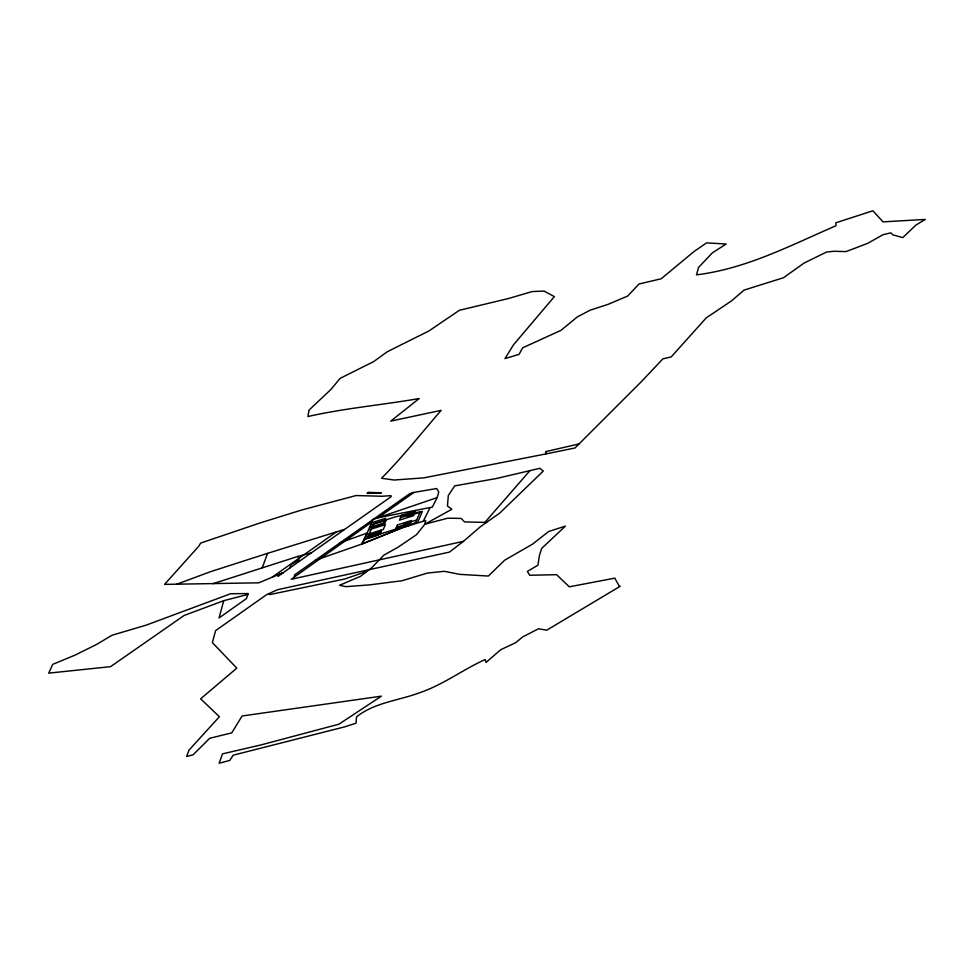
<?xml version="1.0" encoding="UTF-8"?>
<svg xmlns="http://www.w3.org/2000/svg" width="974" height="974" viewBox="0 0 974 974"><rect width="100%" height="100%" fill="white"/><g stroke="black" fill="none" stroke-linecap="round" stroke-linejoin="round"><path stroke-width="1.46" d="M294.063 578.678L294.55 574.916L409.068 494.11L412.44 492.674L436.596 488.534L438.775 491.955L437.156 497.604L432.322 507.101L378.119 517.73L372.202 519.873L371.922 521.954L291.202 579.274L463.49 541.325L480.523 526.593L499.735 513.103L543.309 471.026L539.839 468.324L496.07 478.587L454.7 485.868L448.296 495.523L447.456 505.969L451.826 509.244L424.908 524.17L416.47 534.702L398.086 547.205L383.926 555.095L371.8 567.623L360.526 576.316L339.585 585.264L345.94 586.652L369.316 584.911L401.872 580.784L427.343 573.077L444.254 571.312L459.704 574.356L488.364 576.048L504.69 560.172L532.559 544.137L548.666 531.5L565.419 526.106L541.654 548.435L539.352 555.752L537.928 565.188L527.384 571.409L529.71 575.269L556.556 574.684L569.352 586.823L614.777 578.13L619.135 585.995L620.146 586.299L546.779 630.154L538.379 628.827L522.758 636.874L515.757 642.633L500.673 649.755L486.05 662.43L485.186 659.532C462.674 669.698 442.683 685.087 419.015 692.952C398.244 700.659 374.333 702.607 356.545 716.864L355.997 723.219L344.321 726.945L233.127 755.203L229.84 760.426L219.113 763.214L222.486 753.864L260.959 744.94L338.94 724.181L381.418 696.166L242.1 715.987L231.763 732.862L209.69 738.292L193.083 754.813L186.667 756.457L189.041 750.102L219.406 716.706L200.62 698.833L236.792 668.14L212.356 642.572L215.595 630.641L266.523 594.712L277.444 589.745L449.44 552.1L463.49 541.325M546.207 451.546L545.744 453.957L423.775 477.869L394.153 480.024L381.54 478.283C402.761 456.843 421.45 433.101 441.137 410.358L390.708 421.133L419.197 398.536C382.161 405.001 344.589 408.191 307.894 416.543L308.977 410.176L331.002 389.357L340.096 378.375L373.651 361.61L387.25 351.76L429.071 330.88L459.338 310.316L509 298.397L532.145 291.555L543.991 291.068L554.376 296.607L513.517 344.784L504.958 358.639L519.142 354.305L522.6 347.84L561 330.344L577.326 316.927L590.122 310.207L608.19 304.314L627.658 296.059L639.017 283.994L661.2 278.771L693.999 251.535L706.552 242.891L726.166 243.999L712.323 252.875L698.541 267.473L696.471 274.851C746.291 268.727 790.681 245.351 835.996 225.725L835.802 222.803L872.899 210.786L883.028 221.877L925.3 219.418L915.998 225.018L902.801 237.607L892.902 234.88L890.796 232.835L882.846 234.771L867.773 243.33L846.029 251.584L833.89 251.268L826.463 252.083L804.122 263.029L783.51 277.724L743.99 290.118L731.608 300.808L706.211 317.914L671.196 356.922L662.917 358.822L641.476 381.552L574.977 447.979L545.744 453.957L546.231 451.51L579.043 443.913M223.74 600.69L219.053 617.942L246.507 598.56L248.139 593.556L230.619 593.738L146.185 625.138L111.973 635.267L96.694 644.386L75.193 655.064L52.718 664.365L48.7 673.144L110.573 666.654L184.147 615.458L223.74 600.69L247.859 594.444M289.948 567.915L391.122 496.679L390.939 495.644L382.076 496.253L356.131 495.547L302.269 509.828L260.411 522.831L200.681 543.066L198.672 546.341L164.557 584.388L258.719 582.829L283.203 572.675L280.013 574.003L277.992 576.352L289.948 567.915L291.019 564.774L298.969 559.892L298.129 556.349L311.266 552.842M262.225 567.781L267.57 553.342L344.382 529.418M372.92 519.605L362.584 543.784L401.41 528.115L425.687 520.457L424.908 524.17L447.894 518.156L461.286 518.448L464.488 521.894L486.562 522.441M380.517 530.319L378.46 535.128L364.386 539.584M382.575 525.51L385.655 518.29L371.581 522.758M380.213 534.008L381.418 531.171L368.683 535.213M386.301 519.763L384.718 523.476L371.983 527.518M402.737 526.861L403.942 524.024L416.714 519.982M408.118 514.26L407.229 516.33L420.001 512.287M415.496 522.807L420.208 511.813M423.288 521.212L430.094 507.539M315.211 560.318L361.451 544.186L367.174 533.058L339.841 542.847M484.845 522.429L529.953 470.649M336.456 531.901L271.929 577.351M413.889 492.467L378.119 517.73L437.156 497.604M401.41 528.115L361.451 544.186M176.818 584.193L210.834 571.58L267.57 553.342M367.003 571.324L344.686 579.031L269.798 594.578L268.861 593.641M213.087 583.669L298.129 556.349M370.546 525.156L384.62 520.7M369.523 527.567L383.598 523.099M400.484 517.742L414.559 513.286M368.489 529.966L385.387 524.609L383.33 529.418L366.443 534.775M365.408 537.185L379.483 532.717M396.369 527.36L410.444 522.904M373.566 523.793L367.478 538.038L417.822 522.076L422.399 511.362L395.761 516.756L373.566 523.793M397.404 524.962L395.347 529.771L409.421 525.303L411.478 520.493L397.404 524.962M401.519 515.343L399.462 520.153L413.536 515.684L415.594 510.875L401.519 515.343M368.099 492.381L367.101 493.416L381.443 492.783L368.099 492.381"/></g></svg>
